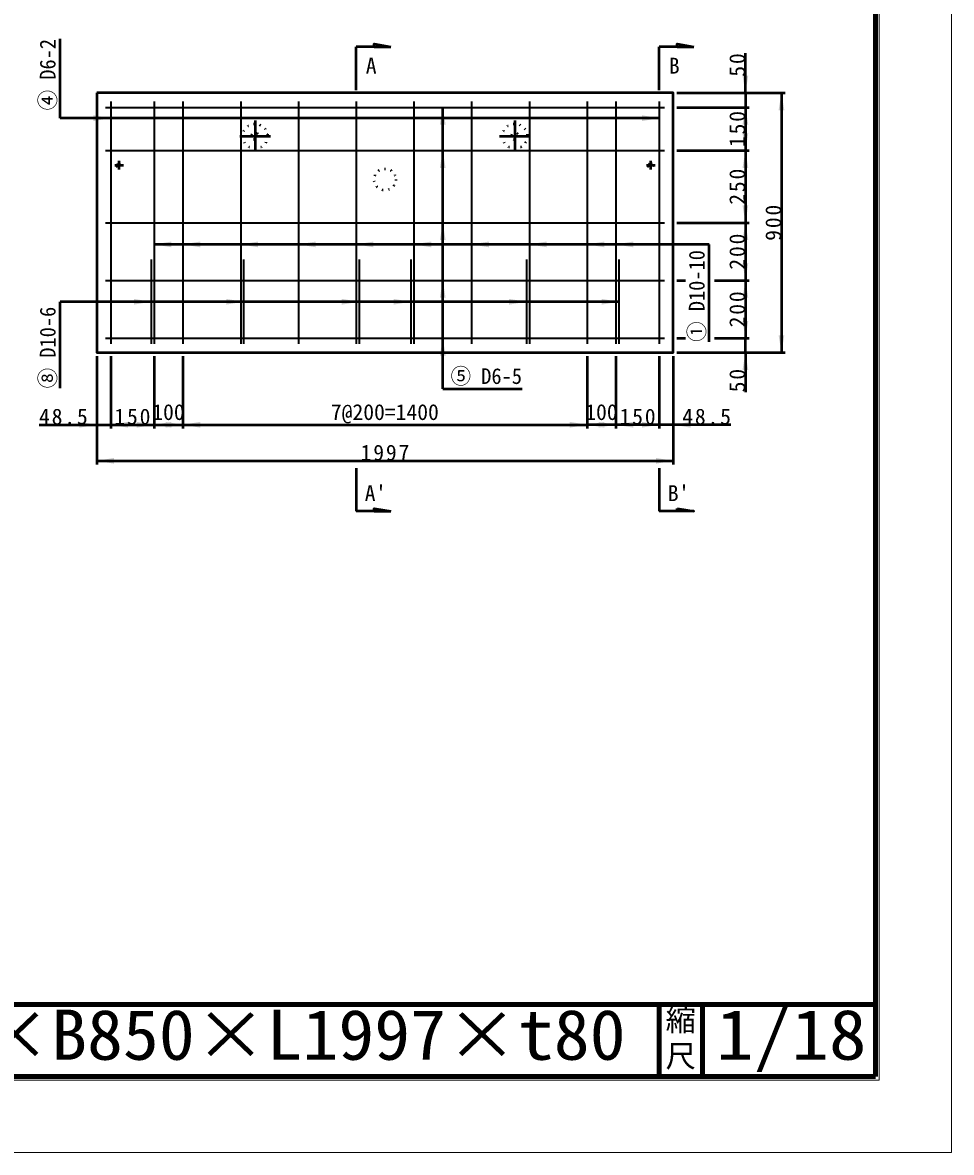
# Model space of a CAD drawing. Units: millimetres, scale not verified, with parts at other scales. Extents: x -2102 to 2102, y -1485 to 1485.
# Drawn here: x 815 to 2102, y -1485 to 81 of the extents above; entities that cross this region are included whole.
import ezdxf
from ezdxf.enums import TextEntityAlignment as Align

# ---------------------------------------------------------------- set-up
doc = ezdxf.new("R2010")
doc.units = ezdxf.units.MM
doc.header["$LTSCALE"] = 5
doc.linetypes.add('DOTTED', pattern=[1.75, 0.25, -1.5])
doc.linetypes.add('LONG_DASHED_DOTTED', pattern=[15.25, 12, -1.5, 0.25, -1.5])
doc.layers.add('0-0_V-nasSTD', color=7, linetype='Continuous', lineweight=50)
doc.layers.add('0-1_0', color=7, linetype='Continuous', lineweight=100)
doc.styles.add('ＭＳ ゴシック', font='')
doc.styles.get('ＭＳ ゴシック').set_extended_font_data('MS Gothic')

msp = doc.modelspace()

# ---------------------------------------------------------------- linework, layer by layer
at = {"layer": '0-0_V-nasSTD'}
for p, q in [((867.644, -51.283), (867.644, 58.717)), ((1277.644, -12.283), (1277.644, 47.717)), ((1302.644, 47.717), (1277.644, 47.717)), ((1302.644, 47.717), (1325.684, 47.717)), ((1697.644, -12.283), (1697.644, 47.717)), ((1722.644, 47.717), (1697.644, 47.717)), ((1722.644, 47.717), (1745.684, 47.717)), ((1817.044, -16.283), (1817.044, 38.717)), ((1722.044, -16.283), (1872.044, -16.283)), ((1817.044, -16.283), (1817.044, -36.283)), ((1867.044, -16.283), (1867.044, -376.283)), ((1397.644, -426.283), (1397.644, -36.283)), ((1722.044, -36.283), (1822.044, -36.283)), ((1817.044, -36.283), (1817.044, -96.283)), ((1697.644, -51.283), (867.644, -51.283)), ((1722.044, -96.283), (1822.044, -96.283)), ((1817.044, -96.283), (1817.044, -196.283)), ((1722.044, -196.283), (1822.044, -196.283)), ((1817.044, -196.283), (1817.044, -276.283)), ((1767.044, -226.283), (997.644, -226.283)), ((1767.044, -361.283), (1767.044, -226.283)), ((1722.044, -276.283), (1734.044, -276.283)), ((1774.044, -276.283), (1822.044, -276.283)), ((1817.044, -276.283), (1817.044, -356.283)), ((1641.644, -305.769), (867.644, -305.769)), ((867.644, -425.769), (867.644, -305.769)), ((1722.044, -356.283), (1734.044, -356.283)), ((1774.044, -356.283), (1822.044, -356.283)), ((1817.044, -376.283), (1817.044, -356.283)), ((918.244, -381.283), (918.244, -531.283)), ((937.644, -381.283), (937.644, -481.283)), ((997.644, -381.283), (997.644, -481.283)), ((1037.644, -381.283), (1037.644, -481.283)), ((1597.644, -381.283), (1597.644, -481.283)), ((1637.644, -381.283), (1637.644, -481.283)), ((1697.644, -381.283), (1697.644, -481.283)), ((1717.044, -381.283), (1717.044, -531.283)), ((1722.044, -376.283), (1872.044, -376.283)), ((1817.044, -376.283), (1817.044, -431.283)), ((1397.644, -426.283), (1507.644, -426.283)), ((838.244, -476.283), (918.244, -476.283)), ((997.644, -476.283), (1037.644, -476.283)), ((1037.644, -476.283), (1597.644, -476.283)), ((1637.644, -476.283), (1597.644, -476.283)), ((1797.044, -476.283), (1717.044, -476.283)), ((918.244, -526.283), (1717.044, -526.283)), ((1277.644, -536.283), (1277.644, -596.283)), ((1697.644, -536.283), (1697.644, -596.283)), ((1722.644, -596.283), (1722.644, -592.443)), ((1302.644, -596.283), (1277.644, -596.283)), ((1302.644, -596.283), (1325.684, -596.283)), ((1722.644, -596.283), (1697.644, -596.283))]:
    msp.add_line(p, q, dxfattribs=at)
at = {"layer": '0-0_V-nasSTD', "lineweight": 35}
for p, q in [((937.644, -28.283), (937.644, -364.283)), ((997.644, -28.283), (997.644, -364.283)), ((1037.644, -28.283), (1037.644, -364.283)), ((1117.644, -28.283), (1117.644, -364.283)), ((1197.644, -28.283), (1197.644, -364.283)), ((1277.644, -28.283), (1277.644, -364.283)), ((1357.644, -28.283), (1357.644, -364.283)), ((1437.644, -28.283), (1437.644, -364.283)), ((1517.644, -28.283), (1517.644, -364.283)), ((1597.644, -28.283), (1597.644, -364.283)), ((1637.644, -28.283), (1637.644, -364.283)), ((1697.644, -28.283), (1697.644, -364.283)), ((930.244, -36.283), (1705.044, -36.283)), ((930.244, -96.283), (1705.044, -96.283)), ((930.244, -196.283), (1705.044, -196.283)), ((993.644, -247.254), (993.644, -364.283)), ((1121.644, -247.254), (1121.644, -364.283)), ((1281.644, -247.254), (1281.644, -364.283)), ((1353.644, -247.254), (1353.644, -364.283)), ((1513.644, -247.254), (1513.644, -364.283)), ((1641.644, -247.254), (1641.644, -364.283)), ((930.244, -276.283), (1705.044, -276.283)), ((930.244, -356.283), (1705.044, -356.283))]:
    msp.add_line(p, q, dxfattribs=at)
at = {"layer": '0-0_V-nasSTD', "linetype": 'LONG_DASHED_DOTTED'}
for p, q in [((1137.644, -54.483), (1137.644, -96.883)), ((1497.644, -54.483), (1497.644, -96.883)), ((1116.444, -76.283), (1158.844, -76.283)), ((1476.444, -76.283), (1518.844, -76.283)), ((943.444, -116.283), (955.444, -116.283)), ((949.444, -122.283), (949.444, -110.283)), ((1679.844, -116.283), (1691.844, -116.283)), ((1685.844, -122.283), (1685.844, -110.283))]:
    msp.add_line(p, q, dxfattribs=at)
at = {"layer": '0-0_V-nasSTD', "lineweight": 100}
for p, q in [((1697.5, -1280), (1697.5, -1380)), ((1757.5, -1280), (1757.5, -1380)), ((-1997.5, -1380), (1997.5, -1380))]:
    msp.add_line(p, q, dxfattribs=at)
at = {"layer": '0-0_V-nasSTD', "lineweight": 18}
for points in [[(-2102.5, -1485), (-2102.5, 1485), (2102.5, 1485), (2102.5, -1485)], [(-2002.5, -1385), (-2002.5, 1385), (2002.5, 1385), (2002.5, -1385)]]:
    msp.add_lwpolyline(points, close=True, dxfattribs=at)
at = {"layer": '0-0_V-nasSTD', "lineweight": 100}
msp.add_lwpolyline([(1997.5, -1380), (1997.5, 1380), (-1997.5, 1380)], dxfattribs=at)
at = {"layer": '0-0_V-nasSTD'}
for points in [[(1302.644, 47.717), (1302.644, 51.557), (1325.684, 47.717)], [(1722.644, 47.717), (1722.644, 51.557), (1745.684, 47.717)], [(918.244, -476.283), (937.644, -476.283), (997.644, -476.283)], [(1717.044, -476.283), (1697.644, -476.283), (1637.644, -476.283)], [(1302.644, -596.283), (1302.644, -592.443), (1325.684, -596.283)], [(1722.644, -592.443), (1745.684, -596.283), (1722.644, -596.283)]]:
    msp.add_lwpolyline(points, dxfattribs=at)
msp.add_lwpolyline([(918.244, -16.283), (918.244, -376.283), (1717.044, -376.283), (1717.044, -16.283)], close=True, dxfattribs=at)
at = {"layer": '0-0_V-nasSTD', "linetype": 'DOTTED'}
for centre, radius in [((1137.644, -76.283), 17.2), ((1497.644, -76.283), 17.2), ((1137.644, -76.283), 5), ((1497.644, -76.283), 5), ((949.444, -116.283), 3.8), ((949.444, -116.283), 2.4), ((949.444, -116.283), 2), ((1317.644, -136.283), 15), ((1685.844, -116.283), 3.8), ((1685.844, -116.283), 2.4), ((1685.844, -116.283), 2)]:
    msp.add_circle(centre, radius, dxfattribs=at)
at = {"layer": '0-0_V-nasSTD'}
for points in [[(1813.044, 7.717), (1817.044, -16.283), (1817.044, 7.717)], [(1817.044, -16.283), (1817.044, 7.717), (1821.044, 7.717)], [(1863.044, -40.283), (1867.044, -40.283), (1867.044, -16.283)], [(1867.044, -40.283), (1867.044, -16.283), (1871.044, -40.283)], [(1393.644, -60.283), (1397.644, -60.283), (1397.644, -36.283)], [(1397.644, -60.283), (1397.644, -36.283), (1401.644, -60.283)], [(1813.044, -60.283), (1817.044, -60.283), (1817.044, -36.283)], [(1817.044, -60.283), (1817.044, -36.283), (1821.044, -60.283)], [(913.644, -51.283), (913.644, -47.283), (937.644, -51.283)], [(913.644, -55.283), (913.644, -51.283), (937.644, -51.283)], [(1673.644, -51.283), (1673.644, -47.283), (1697.644, -51.283)], [(1673.644, -55.283), (1673.644, -51.283), (1697.644, -51.283)], [(1813.044, -72.283), (1817.044, -96.283), (1817.044, -72.283)], [(1817.044, -96.283), (1817.044, -72.283), (1821.044, -72.283)], [(1393.644, -120.283), (1397.644, -120.283), (1397.644, -96.283)], [(1397.644, -120.283), (1397.644, -96.283), (1401.644, -120.283)], [(1813.044, -120.283), (1817.044, -120.283), (1817.044, -96.283)], [(1817.044, -120.283), (1817.044, -96.283), (1821.044, -120.283)], [(1813.044, -172.283), (1817.044, -196.283), (1817.044, -172.283)], [(1817.044, -196.283), (1817.044, -172.283), (1821.044, -172.283)], [(1393.644, -220.283), (1397.644, -220.283), (1397.644, -196.283)], [(1397.644, -220.283), (1397.644, -196.283), (1401.644, -220.283)], [(1813.044, -220.283), (1817.044, -220.283), (1817.044, -196.283)], [(1817.044, -220.283), (1817.044, -196.283), (1821.044, -220.283)], [(997.644, -226.283), (1021.644, -226.283), (1021.644, -222.283)], [(997.644, -226.283), (1021.644, -230.283), (1021.644, -226.283)], [(1037.644, -226.283), (1061.644, -226.283), (1061.644, -222.283)], [(1037.644, -226.283), (1061.644, -230.283), (1061.644, -226.283)], [(1117.644, -226.283), (1141.644, -226.283), (1141.644, -222.283)], [(1117.644, -226.283), (1141.644, -230.283), (1141.644, -226.283)], [(1197.644, -226.283), (1221.644, -226.283), (1221.644, -222.283)], [(1197.644, -226.283), (1221.644, -230.283), (1221.644, -226.283)], [(1277.644, -226.283), (1301.644, -226.283), (1301.644, -222.283)], [(1277.644, -226.283), (1301.644, -230.283), (1301.644, -226.283)], [(1357.644, -226.283), (1381.644, -226.283), (1381.644, -222.283)], [(1357.644, -226.283), (1381.644, -230.283), (1381.644, -226.283)], [(1437.644, -226.283), (1461.644, -226.283), (1461.644, -222.283)], [(1437.644, -226.283), (1461.644, -230.283), (1461.644, -226.283)], [(1517.644, -226.283), (1541.644, -226.283), (1541.644, -222.283)], [(1517.644, -226.283), (1541.644, -230.283), (1541.644, -226.283)], [(1597.644, -226.283), (1621.644, -226.283), (1621.644, -222.283)], [(1597.644, -226.283), (1621.644, -230.283), (1621.644, -226.283)], [(1637.644, -226.283), (1661.644, -226.283), (1661.644, -222.283)], [(1637.644, -226.283), (1661.644, -230.283), (1661.644, -226.283)], [(1813.044, -252.283), (1817.044, -276.283), (1817.044, -252.283)], [(1817.044, -276.283), (1817.044, -252.283), (1821.044, -252.283)], [(1393.644, -300.283), (1397.644, -300.283), (1397.644, -276.283)], [(1397.644, -300.283), (1397.644, -276.283), (1401.644, -300.283)], [(1813.044, -300.283), (1817.044, -300.283), (1817.044, -276.283)], [(1817.044, -300.283), (1817.044, -276.283), (1821.044, -300.283)], [(969.644, -305.769), (969.644, -301.769), (993.644, -305.769)], [(969.644, -309.769), (969.644, -305.769), (993.644, -305.769)], [(1097.644, -305.769), (1097.644, -301.769), (1121.644, -305.769)], [(1097.644, -309.769), (1097.644, -305.769), (1121.644, -305.769)], [(1257.644, -305.769), (1257.644, -301.769), (1281.644, -305.769)], [(1257.644, -309.769), (1257.644, -305.769), (1281.644, -305.769)], [(1329.644, -305.769), (1329.644, -301.769), (1353.644, -305.769)], [(1329.644, -309.769), (1329.644, -305.769), (1353.644, -305.769)], [(1489.644, -305.769), (1489.644, -301.769), (1513.644, -305.769)], [(1489.644, -309.769), (1489.644, -305.769), (1513.644, -305.769)], [(1617.644, -305.769), (1617.644, -301.769), (1641.644, -305.769)], [(1617.644, -309.769), (1617.644, -305.769), (1641.644, -305.769)], [(1813.044, -332.283), (1817.044, -356.283), (1817.044, -332.283)], [(1817.044, -356.283), (1817.044, -332.283), (1821.044, -332.283)], [(1393.644, -380.283), (1397.644, -380.283), (1397.644, -356.283)], [(1397.644, -380.283), (1397.644, -356.283), (1401.644, -380.283)], [(1863.044, -352.283), (1867.044, -376.283), (1867.044, -352.283)], [(1867.044, -376.283), (1867.044, -352.283), (1871.044, -352.283)], [(1813.044, -400.283), (1817.044, -400.283), (1817.044, -376.283)], [(1817.044, -400.283), (1817.044, -376.283), (1821.044, -400.283)], [(894.244, -476.283), (894.244, -472.283), (918.244, -476.283)], [(894.244, -480.283), (894.244, -476.283), (918.244, -476.283)], [(937.644, -476.283), (961.644, -476.283), (961.644, -472.283)], [(937.644, -476.283), (961.644, -480.283), (961.644, -476.283)], [(973.644, -476.283), (973.644, -472.283), (997.644, -476.283)], [(973.644, -480.283), (973.644, -476.283), (997.644, -476.283)], [(997.644, -476.283), (1021.644, -476.283), (1021.644, -472.283)], [(997.644, -476.283), (1021.644, -480.283), (1021.644, -476.283)], [(1013.644, -476.283), (1013.644, -472.283), (1037.644, -476.283)], [(1013.644, -480.283), (1013.644, -476.283), (1037.644, -476.283)], [(1037.644, -476.283), (1061.644, -476.283), (1061.644, -472.283)], [(1037.644, -476.283), (1061.644, -480.283), (1061.644, -476.283)], [(1573.644, -476.283), (1573.644, -472.283), (1597.644, -476.283)], [(1573.644, -480.283), (1573.644, -476.283), (1597.644, -476.283)], [(1597.644, -476.283), (1621.644, -476.283), (1621.644, -472.283)], [(1597.644, -476.283), (1621.644, -480.283), (1621.644, -476.283)], [(1613.644, -476.283), (1613.644, -472.283), (1637.644, -476.283)], [(1613.644, -480.283), (1613.644, -476.283), (1637.644, -476.283)], [(1637.644, -476.283), (1661.644, -476.283), (1661.644, -472.283)], [(1637.644, -476.283), (1661.644, -480.283), (1661.644, -476.283)], [(1673.644, -476.283), (1673.644, -472.283), (1697.644, -476.283)], [(1673.644, -480.283), (1673.644, -476.283), (1697.644, -476.283)], [(1717.044, -476.283), (1741.044, -476.283), (1741.044, -472.283)], [(1717.044, -476.283), (1741.044, -480.283), (1741.044, -476.283)], [(918.244, -526.283), (942.244, -526.283), (942.244, -522.283)], [(918.244, -526.283), (942.244, -530.283), (942.244, -526.283)], [(1693.044, -526.283), (1693.044, -522.283), (1717.044, -526.283)], [(1693.044, -530.283), (1693.044, -526.283), (1717.044, -526.283)]]:
    msp.add_solid(points, dxfattribs=at)
at = {"layer": '0-1_0'}
msp.add_line((-1997.5, -1280), (1997.5, -1280), dxfattribs=at)

# ---------------------------------------------------------------- texts
at = {"layer": '0-0_V-nasSTD', "style": 'ＭＳ ゴシック', "width": 0.95}
for s, p in [('④ D6-2', (867.644, -40.395)), ('① D10-10', (1767.044, -361.283)), ('⑧ D10-6', (867.644, -425.769))]:
    msp.add_text(s, height=21.85, rotation=90, dxfattribs=at).set_placement(p, align=Align.BOTTOM_LEFT)
at = {"layer": '0-0_V-nasSTD', "style": 'ＭＳ ゴシック'}
for s, height, p in [('A', 21.99, (1291.009, 3.892)), ('B', 21.99, (1711.009, 3.892)), ('100', 21.99, (995.144, -476.283)), ('7@200=1400', 21.99, (1242.644, -476.283)), ('100', 21.99, (1595.144, -476.283)), ("A'", 21.99, (1289.533, -588.727)), ("B'", 21.99, (1709.533, -588.727)), ('縮', 30.79, (1706.482, -1326.001)), ('尺', 30.79, (1706.476, -1375.99))]:
    msp.add_text(s, height=height, dxfattribs=at).set_placement(p, align=Align.BOTTOM_LEFT)
for s, height, width, p in [('⑤ D6-5', 21.85, 0.95, (1408.532, -426.283)), ('1/18', 69.65, 1.1, (1776.5, -1377.418)), ('H900×B850×L1997×t80', 69.65, 1.05, (556.5, -1377.492))]:
    msp.add_text(s, height=height, dxfattribs=dict(at, width=width)).set_placement(p, align=Align.BOTTOM_LEFT)
at = {"layer": '0-0_V-nasSTD', "char_height": 21.99, "attachment_point": 7, "rotation": 90, "style": 'ＭＳ ゴシック'}
for s, insert in [('\\T1.17;50', (1817.044, 6.217)), ('\\T1.17;150', (1817.044, -91.283)), ('\\T1.17;250', (1817.044, -171.283)), ('\\T1.17;900', (1867.044, -221.283)), ('\\T1.17;200', (1817.044, -261.283)), ('\\T1.17;200', (1817.044, -341.283)), ('\\T1.17;50', (1817.044, -431.283))]:
    msp.add_mtext(s, dxfattribs=dict(at, insert=insert))
at = {"layer": '0-0_V-nasSTD', "char_height": 21.99, "attachment_point": 7, "style": 'ＭＳ ゴシック'}
for s, insert in [('\\T1.17;48.5', (838.244, -476.283)), ('\\T1.17;150', (942.644, -476.283)), ('\\T1.17;150', (1642.644, -476.283)), ('\\T1.17;48.5', (1729.544, -476.283)), ('\\T1.17;1997', (1283.894, -526.283))]:
    msp.add_mtext(s, dxfattribs=dict(at, insert=insert))

doc.saveas('drawing.dxf')
